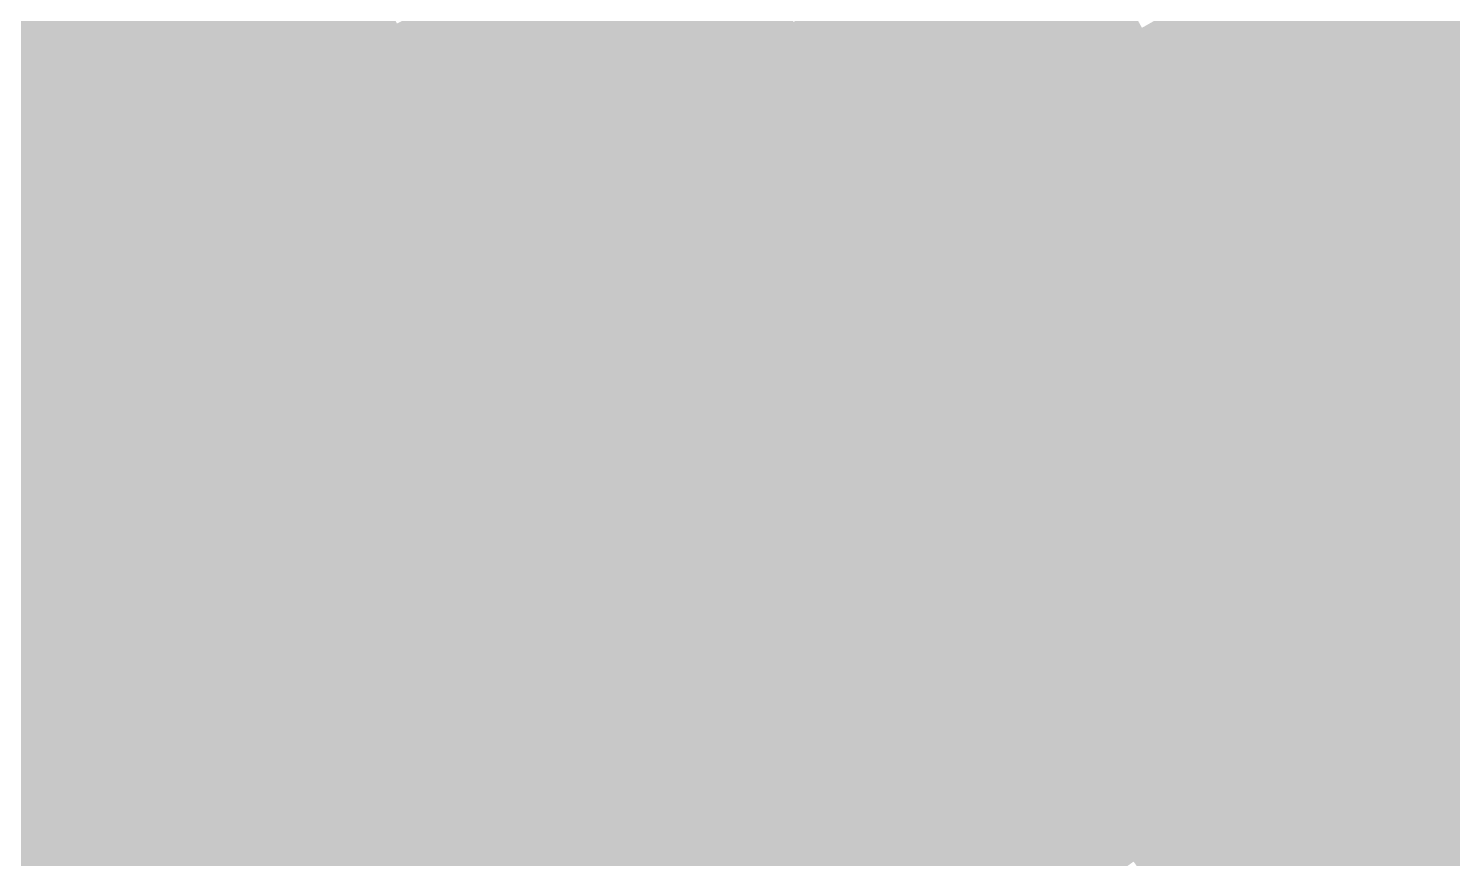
# Model space of a CAD drawing. Header units: inches. Extents: x -266 to 784, y -170 to 213.
# Drawn here: x -141.29 to -113.04, y -84.01 to -67.54 of the extents above; entities that cross this region are included whole.
import ezdxf

# ---------------------------------------------------------------- set-up
doc = ezdxf.new("R2010")
doc.units = ezdxf.units.IN
doc.header["$MEASUREMENT"] = 0

msp = doc.modelspace()

# ---------------------------------------------------------------- linework, layer by layer
at = {"color": 149, "true_color": 0x2a4254}
msp.add_solid([(-133.983645, -67.441699), (-134.876869, -67.891311), (-135.598394, -64.133264), (-136.502383, -64.560819)], dxfattribs=at)
at = {"color": 157, "true_color": 0x395872}
msp.add_solid([(-126.114741, -67.409733), (-126.996662, -67.88113), (-127.731075, -64.29442), (-128.624299, -64.744031)], dxfattribs=at)
at = {"color": 149, "true_color": 0x283e50}
msp.add_solid([(-134.876869, -67.891311), (-135.770094, -68.340922), (-136.502383, -64.560819), (-137.406373, -64.988374)], dxfattribs=at)
at = {"color": 147, "true_color": 0x456a8c}
msp.add_solid([(-119.201918, -67.527052), (-120.072005, -68.019951), (-120.823213, -64.581353), (-121.705134, -65.05275)], dxfattribs=at)
at = {"color": 155, "true_color": 0x527ba5}
msp.add_solid([(-112.362448, -67.347459), (-113.220177, -67.861562), (-113.981396, -64.569663), (-114.851483, -65.062561)], dxfattribs=at)
at = {"color": 167, "true_color": 0x36546e}
msp.add_solid([(-126.996662, -67.88113), (-127.878583, -68.352527), (-128.624299, -64.744031), (-129.517524, -65.193643)], dxfattribs=at)
at = {"color": 159, "true_color": 0x253b4c}
msp.add_solid([(-135.770094, -68.340922), (-136.663318, -68.790533), (-137.406373, -64.988374), (-138.310362, -65.415929)], dxfattribs=at)
at = {"color": 167, "true_color": 0x34516a}
msp.add_solid([(-127.878583, -68.352527), (-128.760505, -68.823924), (-129.517524, -65.193643), (-130.410748, -65.643254)], dxfattribs=at)
at = {"color": 157, "true_color": 0x436688}
msp.add_solid([(-120.072005, -68.019951), (-120.942092, -68.512849), (-121.705134, -65.05275), (-122.587056, -65.524146)], dxfattribs=at)
at = {"color": 155, "true_color": 0x5078a1}
msp.add_solid([(-113.220177, -67.861562), (-114.077905, -68.375665), (-114.851483, -65.062561), (-115.72157, -65.55546)], dxfattribs=at)
at = {"color": 159, "true_color": 0x233848}
msp.add_solid([(-136.663318, -68.790533), (-137.556542, -69.240145), (-138.310362, -65.415929), (-139.214351, -65.843484)], dxfattribs=at)
at = {"color": 157, "true_color": 0x416383}
msp.add_solid([(-120.942092, -68.512849), (-121.812179, -69.005747), (-122.587056, -65.524146), (-123.468977, -65.995543)], dxfattribs=at)
at = {"color": 139, "true_color": 0x324e65}
msp.add_solid([(-128.760505, -68.823924), (-129.642426, -69.29532), (-130.410748, -65.643254), (-131.303972, -66.092865)], dxfattribs=at)
at = {"color": 155, "true_color": 0x4e759d}
msp.add_solid([(-114.077905, -68.375665), (-114.935634, -68.889768), (-115.72157, -65.55546), (-116.591657, -66.048358)], dxfattribs=at)
at = {"color": 159, "true_color": 0x213443}
for points in [[(-137.556542, -69.240145), (-138.449767, -69.689756), (-139.214351, -65.843484), (-140.11834, -66.271039)], [(-135.815875, -72.595097), (-136.697796, -73.066494), (-137.556542, -69.240145), (-138.449767, -69.689756)]]:
    msp.add_solid(points, dxfattribs=at)
at = {"color": 139, "true_color": 0x304b61}
msp.add_solid([(-129.642426, -69.29532), (-130.524347, -69.766717), (-131.303972, -66.092865), (-132.197197, -66.542477)], dxfattribs=at)
at = {"color": 157, "true_color": 0x3f607f}
msp.add_solid([(-121.812179, -69.005747), (-122.682266, -69.498645), (-123.468977, -65.995543), (-124.350898, -66.46694)], dxfattribs=at)
at = {"color": 155, "true_color": 0x4c7299}
msp.add_solid([(-114.935634, -68.889768), (-115.793362, -69.40387), (-116.591657, -66.048358), (-117.461744, -66.541256)], dxfattribs=at)
at = {"color": 169, "true_color": 0x1f313f}
msp.add_solid([(-138.449767, -69.689756), (-139.342991, -70.139367), (-140.11834, -66.271039), (-141.02233, -66.698595)], dxfattribs=at)
at = {"color": 139, "true_color": 0x2e475d}
msp.add_solid([(-130.524347, -69.766717), (-131.406268, -70.238114), (-132.197197, -66.542477), (-133.090421, -66.992088)], dxfattribs=at)
at = {"color": 157, "true_color": 0x3d5d7b}
msp.add_solid([(-122.682266, -69.498645), (-123.552353, -69.991543), (-124.350898, -66.46694), (-125.23282, -66.938337)], dxfattribs=at)
at = {"color": 155, "true_color": 0x4a6e94}
msp.add_solid([(-115.793362, -69.40387), (-116.651091, -69.917973), (-117.461744, -66.541256), (-118.331831, -67.034154)], dxfattribs=at)
at = {"color": 169, "true_color": 0x1d2e3b}
msp.add_solid([(-139.342991, -70.139367), (-140.236215, -70.588979), (-141.02233, -66.698595), (-141.926319, -67.12615)], dxfattribs=at)
at = {"color": 157, "true_color": 0x3b5a76}
msp.add_solid([(-123.552353, -69.991543), (-124.42244, -70.484441), (-125.23282, -66.938337), (-126.114741, -67.409733)], dxfattribs=at)
at = {"color": 179, "true_color": 0x1b2a36}
for points in [[(-140.236215, -70.588979), (-141.12944, -71.03859), (-141.926319, -67.12615), (-142.830308, -67.553705)], [(-138.461639, -74.009288), (-139.34356, -74.480684), (-140.236215, -70.588979), (-141.12944, -71.03859)]]:
    msp.add_solid(points, dxfattribs=at)
at = {"color": 149, "true_color": 0x2c4459}
msp.add_solid([(-131.406268, -70.238114), (-132.28819, -70.709511), (-133.090421, -66.992088), (-133.983645, -67.441699)], dxfattribs=at)
at = {"color": 155, "true_color": 0x486b90}
msp.add_solid([(-116.651091, -69.917973), (-117.50882, -70.432076), (-118.331831, -67.034154), (-119.201918, -67.527052)], dxfattribs=at)
at = {"color": 149, "true_color": 0x2a4154}
msp.add_solid([(-132.28819, -70.709511), (-133.170111, -71.180907), (-133.983645, -67.441699), (-134.876869, -67.891311)], dxfattribs=at)
at = {"color": 167, "true_color": 0x395672}
msp.add_solid([(-124.42244, -70.484441), (-125.292527, -70.97734), (-126.114741, -67.409733), (-126.996662, -67.88113)], dxfattribs=at)
at = {"color": 155, "true_color": 0x5279a5}
msp.add_solid([(-110.675817, -70.084688), (-111.520671, -70.619686), (-112.362448, -67.347459), (-113.220177, -67.861562)], dxfattribs=at)
at = {"color": 250, "true_color": 0x192732}
msp.add_solid([(-141.12944, -71.03859), (-142.022664, -71.488201), (-142.830308, -67.553705), (-143.734298, -67.98126)], dxfattribs=at)
at = {"color": 147, "true_color": 0x45688c}
msp.add_solid([(-117.50882, -70.432076), (-118.366548, -70.946179), (-119.201918, -67.527052), (-120.072005, -68.019951)], dxfattribs=at)
at = {"color": 159, "true_color": 0x283d50}
msp.add_solid([(-133.170111, -71.180907), (-134.052032, -71.652304), (-134.876869, -67.891311), (-135.770094, -68.340922)], dxfattribs=at)
at = {"color": 167, "true_color": 0x36536e}
msp.add_solid([(-125.292527, -70.97734), (-126.162614, -71.470238), (-126.996662, -67.88113), (-127.878583, -68.352527)], dxfattribs=at)
at = {"color": 157, "true_color": 0x436588}
msp.add_solid([(-118.366548, -70.946179), (-119.224277, -71.460281), (-120.072005, -68.019951), (-120.942092, -68.512849)], dxfattribs=at)
at = {"color": 155, "true_color": 0x5076a1}
msp.add_solid([(-111.520671, -70.619686), (-112.365524, -71.154683), (-113.220177, -67.861562), (-114.077905, -68.375665)], dxfattribs=at)
at = {"color": 159, "true_color": 0x253a4c}
msp.add_solid([(-134.052032, -71.652304), (-134.933953, -72.123701), (-135.770094, -68.340922), (-136.663318, -68.790533)], dxfattribs=at)
at = {"color": 167, "true_color": 0x34506a}
msp.add_solid([(-126.162614, -71.470238), (-127.032701, -71.963136), (-127.878583, -68.352527), (-128.760505, -68.823924)], dxfattribs=at)
at = {"color": 157, "true_color": 0x416283}
msp.add_solid([(-119.224277, -71.460281), (-120.082005, -71.974384), (-120.942092, -68.512849), (-121.812179, -69.005747)], dxfattribs=at)
at = {"color": 155, "true_color": 0x4e739d}
msp.add_solid([(-112.365524, -71.154683), (-113.210378, -71.689681), (-114.077905, -68.375665), (-114.935634, -68.889768)], dxfattribs=at)
at = {"color": 159, "true_color": 0x233748}
msp.add_solid([(-134.933953, -72.123701), (-135.815875, -72.595097), (-136.663318, -68.790533), (-137.556542, -69.240145)], dxfattribs=at)
at = {"color": 139, "true_color": 0x324d65}
msp.add_solid([(-127.032701, -71.963136), (-127.902788, -72.456034), (-128.760505, -68.823924), (-129.642426, -69.29532)], dxfattribs=at)
at = {"color": 155, "true_color": 0x4c7099}
msp.add_solid([(-113.210378, -71.689681), (-114.055231, -72.224679), (-114.935634, -68.889768), (-115.793362, -69.40387)], dxfattribs=at)
at = {"color": 157, "true_color": 0x3f5e7f}
msp.add_solid([(-120.082005, -71.974384), (-120.939734, -72.488487), (-121.812179, -69.005747), (-122.682266, -69.498645)], dxfattribs=at)
at = {"color": 139, "true_color": 0x304961}
msp.add_solid([(-127.902788, -72.456034), (-128.772875, -72.948932), (-129.642426, -69.29532), (-130.524347, -69.766717)], dxfattribs=at)
at = {"color": 157, "true_color": 0x3d5b7b}
msp.add_solid([(-120.939734, -72.488487), (-121.797463, -73.00259), (-122.682266, -69.498645), (-123.552353, -69.991543)], dxfattribs=at)
at = {"color": 155, "true_color": 0x4a6d94}
msp.add_solid([(-114.055231, -72.224679), (-114.900085, -72.759676), (-115.793362, -69.40387), (-116.651091, -69.917973)], dxfattribs=at)
at = {"color": 169, "true_color": 0x1f303f}
for points in [[(-136.697796, -73.066494), (-137.579717, -73.537891), (-138.449767, -69.689756), (-139.342991, -70.139367)], [(-134.863484, -76.39922), (-135.733571, -76.892118), (-136.697796, -73.066494), (-137.579717, -73.537891)]]:
    msp.add_solid(points, dxfattribs=at)
at = {"color": 149, "true_color": 0x2e465d}
msp.add_solid([(-128.772875, -72.948932), (-129.642962, -73.441831), (-130.524347, -69.766717), (-131.406268, -70.238114)], dxfattribs=at)
at = {"color": 157, "true_color": 0x3b5876}
msp.add_solid([(-121.797463, -73.00259), (-122.655191, -73.516692), (-123.552353, -69.991543), (-124.42244, -70.484441)], dxfattribs=at)
at = {"color": 155, "true_color": 0x486a90}
msp.add_solid([(-114.900085, -72.759676), (-115.744938, -73.294674), (-116.651091, -69.917973), (-117.50882, -70.432076)], dxfattribs=at)
at = {"color": 169, "true_color": 0x1d2d3b}
msp.add_solid([(-137.579717, -73.537891), (-138.461639, -74.009288), (-139.342991, -70.139367), (-140.236215, -70.588979)], dxfattribs=at)
at = {"color": 149, "true_color": 0x2c4359}
msp.add_solid([(-129.642962, -73.441831), (-130.513049, -73.934729), (-131.406268, -70.238114), (-132.28819, -70.709511)], dxfattribs=at)
at = {"color": 167, "true_color": 0x395572}
msp.add_solid([(-122.655191, -73.516692), (-123.51292, -74.030795), (-124.42244, -70.484441), (-125.292527, -70.97734)], dxfattribs=at)
at = {"color": 157, "true_color": 0x45668c}
msp.add_solid([(-115.744938, -73.294674), (-116.589792, -73.829672), (-117.50882, -70.432076), (-118.366548, -70.946179)], dxfattribs=at)
at = {"color": 149, "true_color": 0x2a4054}
msp.add_solid([(-130.513049, -73.934729), (-131.383136, -74.427627), (-132.28819, -70.709511), (-133.170111, -71.180907)], dxfattribs=at)
at = {"color": 179, "true_color": 0x192632}
for points in [[(-139.34356, -74.480684), (-140.225481, -74.952081), (-141.12944, -71.03859), (-142.022664, -71.488201)], [(-137.473745, -77.877914), (-138.343832, -78.370813), (-139.34356, -74.480684), (-140.225481, -74.952081)]]:
    msp.add_solid(points, dxfattribs=at)
at = {"color": 159, "true_color": 0x283c50}
msp.add_solid([(-131.383136, -74.427627), (-132.253223, -74.920525), (-133.170111, -71.180907), (-134.052032, -71.652304)], dxfattribs=at)
at = {"color": 167, "true_color": 0x36526e}
msp.add_solid([(-123.51292, -74.030795), (-124.370648, -74.544898), (-125.292527, -70.97734), (-126.162614, -71.470238)], dxfattribs=at)
at = {"color": 157, "true_color": 0x436388}
msp.add_solid([(-116.589792, -73.829672), (-117.434646, -74.364669), (-118.366548, -70.946179), (-119.224277, -71.460281)], dxfattribs=at)
at = {"color": 155, "true_color": 0x4e719d}
msp.add_solid([(-110.585458, -73.890841), (-111.416928, -74.446411), (-112.365524, -71.154683), (-113.210378, -71.689681)], dxfattribs=at)
at = {"color": 167, "true_color": 0x344f6a}
msp.add_solid([(-124.370648, -74.544898), (-125.228377, -75.059001), (-126.162614, -71.470238), (-127.032701, -71.963136)], dxfattribs=at)
at = {"color": 157, "true_color": 0x416083}
msp.add_solid([(-117.434646, -74.364669), (-118.279499, -74.899667), (-119.224277, -71.460281), (-120.082005, -71.974384)], dxfattribs=at)
at = {"color": 250, "true_color": 0x16232e}
for points in [[(-140.225481, -74.952081), (-141.107402, -75.423478), (-142.022664, -71.488201), (-142.915888, -71.937813)], [(-138.343832, -78.370813), (-139.213919, -78.863711), (-140.225481, -74.952081), (-141.107402, -75.423478)]]:
    msp.add_solid(points, dxfattribs=at)
at = {"color": 159, "true_color": 0x25394c}
msp.add_solid([(-132.253223, -74.920525), (-133.12331, -75.413423), (-134.052032, -71.652304), (-134.933953, -72.123701)], dxfattribs=at)
at = {"color": 155, "true_color": 0x4c6e99}
msp.add_solid([(-111.416928, -74.446411), (-112.248398, -75.001981), (-113.210378, -71.689681), (-114.055231, -72.224679)], dxfattribs=at)
at = {"color": 250, "true_color": 0x14202a}
msp.add_solid([(-141.107402, -75.423478), (-141.989324, -75.894875), (-142.915888, -71.937813), (-143.809112, -72.387424)], dxfattribs=at)
at = {"color": 139, "true_color": 0x324b65}
msp.add_solid([(-125.228377, -75.059001), (-126.086106, -75.573103), (-127.032701, -71.963136), (-127.902788, -72.456034)], dxfattribs=at)
at = {"color": 157, "true_color": 0x3f5d7f}
msp.add_solid([(-118.279499, -74.899667), (-119.124353, -75.434664), (-120.082005, -71.974384), (-120.939734, -72.488487)], dxfattribs=at)
at = {"color": 159, "true_color": 0x233648}
msp.add_solid([(-133.12331, -75.413423), (-133.993397, -75.906322), (-134.933953, -72.123701), (-135.815875, -72.595097)], dxfattribs=at)
at = {"color": 155, "true_color": 0x4a6b94}
msp.add_solid([(-112.248398, -75.001981), (-113.079867, -75.557552), (-114.055231, -72.224679), (-114.900085, -72.759676)], dxfattribs=at)
at = {"color": 169, "true_color": 0x213343}
msp.add_solid([(-133.993397, -75.906322), (-134.863484, -76.39922), (-135.815875, -72.595097), (-136.697796, -73.066494)], dxfattribs=at)
at = {"color": 139, "true_color": 0x304861}
msp.add_solid([(-126.086106, -75.573103), (-126.943834, -76.087206), (-127.902788, -72.456034), (-128.772875, -72.948932)], dxfattribs=at)
at = {"color": 157, "true_color": 0x3d5a7b}
msp.add_solid([(-119.124353, -75.434664), (-119.969206, -75.969662), (-120.939734, -72.488487), (-121.797463, -73.00259)], dxfattribs=at)
at = {"color": 165, "true_color": 0x486890}
msp.add_solid([(-113.079867, -75.557552), (-113.911337, -76.113122), (-114.900085, -72.759676), (-115.744938, -73.294674)], dxfattribs=at)
at = {"color": 149, "true_color": 0x2e455d}
msp.add_solid([(-126.943834, -76.087206), (-127.801563, -76.601309), (-128.772875, -72.948932), (-129.642962, -73.441831)], dxfattribs=at)
at = {"color": 157, "true_color": 0x3b5776}
msp.add_solid([(-119.969206, -75.969662), (-120.81406, -76.50466), (-121.797463, -73.00259), (-122.655191, -73.516692)], dxfattribs=at)
at = {"color": 149, "true_color": 0x2c4259}
msp.add_solid([(-127.801563, -76.601309), (-128.659292, -77.115412), (-129.642962, -73.441831), (-130.513049, -73.934729)], dxfattribs=at)
at = {"color": 157, "true_color": 0x45658c}
msp.add_solid([(-113.911337, -76.113122), (-114.742807, -76.668692), (-115.744938, -73.294674), (-116.589792, -73.829672)], dxfattribs=at)
at = {"color": 169, "true_color": 0x1d2c3b}
for points in [[(-135.733571, -76.892118), (-136.603658, -77.385016), (-137.579717, -73.537891), (-138.461639, -74.009288)], [(-133.805663, -80.200028), (-134.663392, -80.714131), (-135.733571, -76.892118), (-136.603658, -77.385016)]]:
    msp.add_solid(points, dxfattribs=at)
at = {"color": 167, "true_color": 0x395472}
msp.add_solid([(-120.81406, -76.50466), (-121.658913, -77.039657), (-122.655191, -73.516692), (-123.51292, -74.030795)], dxfattribs=at)
at = {"color": 179, "true_color": 0x1b2936}
msp.add_solid([(-136.603658, -77.385016), (-137.473745, -77.877914), (-138.461639, -74.009288), (-139.34356, -74.480684)], dxfattribs=at)
at = {"color": 149, "true_color": 0x2a3f54}
msp.add_solid([(-128.659292, -77.115412), (-129.51702, -77.629514), (-130.513049, -73.934729), (-131.383136, -74.427627)], dxfattribs=at)
at = {"color": 157, "true_color": 0x436288}
msp.add_solid([(-114.742807, -76.668692), (-115.574276, -77.224262), (-116.589792, -73.829672), (-117.434646, -74.364669)], dxfattribs=at)
at = {"color": 167, "true_color": 0x36506e}
msp.add_solid([(-121.658913, -77.039657), (-122.503767, -77.574655), (-123.51292, -74.030795), (-124.370648, -74.544898)], dxfattribs=at)
at = {"color": 159, "true_color": 0x283b50}
for points in [[(-129.51702, -77.629514), (-130.374749, -78.143617), (-131.383136, -74.427627), (-132.253223, -74.920525)], [(-127.572888, -80.784641), (-128.417742, -81.319638), (-129.51702, -77.629514), (-130.374749, -78.143617)]]:
    msp.add_solid(points, dxfattribs=at)
at = {"color": 167, "true_color": 0x344d6a}
msp.add_solid([(-122.503767, -77.574655), (-123.348621, -78.109652), (-124.370648, -74.544898), (-125.228377, -75.059001)], dxfattribs=at)
at = {"color": 157, "true_color": 0x415f83}
msp.add_solid([(-115.574276, -77.224262), (-116.405746, -77.779833), (-117.434646, -74.364669), (-118.279499, -74.899667)], dxfattribs=at)
at = {"color": 159, "true_color": 0x25384c}
msp.add_solid([(-130.374749, -78.143617), (-131.232477, -78.65772), (-132.253223, -74.920525), (-133.12331, -75.413423)], dxfattribs=at)
at = {"color": 139, "true_color": 0x324a65}
msp.add_solid([(-123.348621, -78.109652), (-124.193474, -78.64465), (-125.228377, -75.059001), (-126.086106, -75.573103)], dxfattribs=at)
at = {"color": 157, "true_color": 0x3f5b7f}
msp.add_solid([(-116.405746, -77.779833), (-117.237215, -78.335403), (-118.279499, -74.899667), (-119.124353, -75.434664)], dxfattribs=at)
at = {"color": 155, "true_color": 0x4a6994}
msp.add_solid([(-110.37395, -77.734106), (-111.191535, -78.309914), (-112.248398, -75.001981), (-113.079867, -75.557552)], dxfattribs=at)
at = {"color": 250, "true_color": 0x141f2a}
for points in [[(-139.213919, -78.863711), (-140.084006, -79.356609), (-141.107402, -75.423478), (-141.989324, -75.894875)], [(-137.236578, -82.256439), (-138.094306, -82.770542), (-139.213919, -78.863711), (-140.084006, -79.356609)]]:
    msp.add_solid(points, dxfattribs=at)
at = {"color": 159, "true_color": 0x233548}
msp.add_solid([(-131.232477, -78.65772), (-132.090206, -79.171823), (-133.12331, -75.413423), (-133.993397, -75.906322)], dxfattribs=at)
at = {"color": 139, "true_color": 0x304761}
msp.add_solid([(-124.193474, -78.64465), (-125.038328, -79.179648), (-126.086106, -75.573103), (-126.943834, -76.087206)], dxfattribs=at)
at = {"color": 157, "true_color": 0x3d587b}
msp.add_solid([(-117.237215, -78.335403), (-118.068685, -78.890973), (-119.124353, -75.434664), (-119.969206, -75.969662)], dxfattribs=at)
at = {"color": 165, "true_color": 0x486690}
msp.add_solid([(-111.191535, -78.309914), (-112.009119, -78.885722), (-113.079867, -75.557552), (-113.911337, -76.113122)], dxfattribs=at)
at = {"color": 250, "true_color": 0x121c25}
for points in [[(-140.084006, -79.356609), (-140.954093, -79.849507), (-141.989324, -75.894875), (-142.871245, -76.366271)], [(-138.094306, -82.770542), (-138.952035, -83.284645), (-140.084006, -79.356609), (-140.954093, -79.849507)]]:
    msp.add_solid(points, dxfattribs=at)
at = {"color": 169, "true_color": 0x213243}
msp.add_solid([(-132.090206, -79.171823), (-132.947935, -79.685925), (-133.993397, -75.906322), (-134.863484, -76.39922)], dxfattribs=at)
at = {"color": 167, "true_color": 0x3b5576}
msp.add_solid([(-118.068685, -78.890973), (-118.900155, -79.446543), (-119.969206, -75.969662), (-120.81406, -76.50466)], dxfattribs=at)
at = {"color": 149, "true_color": 0x2e445d}
msp.add_solid([(-125.038328, -79.179648), (-125.883181, -79.714645), (-126.943834, -76.087206), (-127.801563, -76.601309)], dxfattribs=at)
at = {"color": 157, "true_color": 0x45638c}
msp.add_solid([(-112.009119, -78.885722), (-112.826704, -79.46153), (-113.911337, -76.113122), (-114.742807, -76.668692)], dxfattribs=at)
at = {"color": 168, "true_color": 0x101921}
msp.add_solid([(-140.954093, -79.849507), (-141.82418, -80.342405), (-142.871245, -76.366271), (-143.753166, -76.837668)], dxfattribs=at)
at = {"color": 169, "true_color": 0x1f2f3f}
msp.add_solid([(-132.947935, -79.685925), (-133.805663, -80.200028), (-134.863484, -76.39922), (-135.733571, -76.892118)], dxfattribs=at)
at = {"color": 167, "true_color": 0x395272}
msp.add_solid([(-118.900155, -79.446543), (-119.731624, -80.002114), (-120.81406, -76.50466), (-121.658913, -77.039657)], dxfattribs=at)
at = {"color": 149, "true_color": 0x2c4159}
msp.add_solid([(-125.883181, -79.714645), (-126.728035, -80.249643), (-127.801563, -76.601309), (-128.659292, -77.115412)], dxfattribs=at)
at = {"color": 157, "true_color": 0x436088}
msp.add_solid([(-112.826704, -79.46153), (-113.644289, -80.037339), (-114.742807, -76.668692), (-115.574276, -77.224262)], dxfattribs=at)
at = {"color": 149, "true_color": 0x2a3e54}
msp.add_solid([(-126.728035, -80.249643), (-127.572888, -80.784641), (-128.659292, -77.115412), (-129.51702, -77.629514)], dxfattribs=at)
at = {"color": 167, "true_color": 0x364f6e}
msp.add_solid([(-119.731624, -80.002114), (-120.563094, -80.557684), (-121.658913, -77.039657), (-122.503767, -77.574655)], dxfattribs=at)
at = {"color": 179, "true_color": 0x1b2836}
for points in [[(-134.663392, -80.714131), (-135.52112, -81.228234), (-136.603658, -77.385016), (-137.473745, -77.877914)], [(-132.64201, -83.994626), (-133.486863, -84.529624), (-134.663392, -80.714131), (-135.52112, -81.228234)]]:
    msp.add_solid(points, dxfattribs=at)
at = {"color": 157, "true_color": 0x415d83}
msp.add_solid([(-113.644289, -80.037339), (-114.461874, -80.613147), (-115.574276, -77.224262), (-116.405746, -77.779833)], dxfattribs=at)
at = {"color": 167, "true_color": 0x344c6a}
msp.add_solid([(-120.563094, -80.557684), (-121.394563, -81.113254), (-122.503767, -77.574655), (-123.348621, -78.109652)], dxfattribs=at)
at = {"color": 179, "true_color": 0x192532}
for points in [[(-135.52112, -81.228234), (-136.378849, -81.742336), (-137.473745, -77.877914), (-138.343832, -78.370813)], [(-133.486863, -84.529624), (-134.331717, -85.064622), (-135.52112, -81.228234), (-136.378849, -81.742336)]]:
    msp.add_solid(points, dxfattribs=at)
at = {"color": 157, "true_color": 0x3f5a7f}
msp.add_solid([(-114.461874, -80.613147), (-115.279459, -81.188955), (-116.405746, -77.779833), (-117.237215, -78.335403)], dxfattribs=at)
at = {"color": 159, "true_color": 0x25374c}
msp.add_solid([(-128.417742, -81.319638), (-129.262595, -81.854636), (-130.374749, -78.143617), (-131.232477, -78.65772)], dxfattribs=at)
at = {"color": 139, "true_color": 0x324965}
msp.add_solid([(-121.394563, -81.113254), (-122.226033, -81.668824), (-123.348621, -78.109652), (-124.193474, -78.64465)], dxfattribs=at)
at = {"color": 250, "true_color": 0x16222e}
msp.add_solid([(-136.378849, -81.742336), (-137.236578, -82.256439), (-138.343832, -78.370813), (-139.213919, -78.863711)], dxfattribs=at)
at = {"color": 157, "true_color": 0x3d577b}
msp.add_solid([(-115.279459, -81.188955), (-116.097043, -81.764763), (-117.237215, -78.335403), (-118.068685, -78.890973)], dxfattribs=at)
at = {"color": 159, "true_color": 0x233448}
msp.add_solid([(-129.262595, -81.854636), (-130.107449, -82.389633), (-131.232477, -78.65772), (-132.090206, -79.171823)], dxfattribs=at)
at = {"color": 149, "true_color": 0x304661}
msp.add_solid([(-122.226033, -81.668824), (-123.057503, -82.224394), (-124.193474, -78.64465), (-125.038328, -79.179648)], dxfattribs=at)
at = {"color": 167, "true_color": 0x3b5476}
msp.add_solid([(-116.097043, -81.764763), (-116.914628, -82.340571), (-118.068685, -78.890973), (-118.900155, -79.446543)], dxfattribs=at)
at = {"color": 169, "true_color": 0x213143}
msp.add_solid([(-130.107449, -82.389633), (-130.952303, -82.924631), (-132.090206, -79.171823), (-132.947935, -79.685925)], dxfattribs=at)
at = {"color": 149, "true_color": 0x2e435d}
msp.add_solid([(-123.057503, -82.224394), (-123.888972, -82.779965), (-125.038328, -79.179648), (-125.883181, -79.714645)], dxfattribs=at)
at = {"color": 167, "true_color": 0x395172}
msp.add_solid([(-116.914628, -82.340571), (-117.732213, -82.91638), (-118.900155, -79.446543), (-119.731624, -80.002114)], dxfattribs=at)
at = {"color": 157, "true_color": 0x435e88}
msp.add_solid([(-110.842639, -82.206504), (-111.645847, -82.802203), (-112.826704, -79.46153), (-113.644289, -80.037339)], dxfattribs=at)
at = {"color": 168, "true_color": 0x101821}
for points in [[(-138.952035, -83.284645), (-139.809763, -83.798747), (-140.954093, -79.849507), (-141.82418, -80.342405)], [(-136.866278, -86.669614), (-137.711131, -87.204612), (-138.952035, -83.284645), (-139.809763, -83.798747)]]:
    msp.add_solid(points, dxfattribs=at)
at = {"color": 169, "true_color": 0x1f2e3f}
msp.add_solid([(-130.952303, -82.924631), (-131.797156, -83.459629), (-132.947935, -79.685925), (-133.805663, -80.200028)], dxfattribs=at)
at = {"color": 149, "true_color": 0x2c4059}
msp.add_solid([(-123.888972, -82.779965), (-124.720442, -83.335535), (-125.883181, -79.714645), (-126.728035, -80.249643)], dxfattribs=at)
at = {"color": 169, "true_color": 0x1d2b3b}
msp.add_solid([(-131.797156, -83.459629), (-132.64201, -83.994626), (-133.805663, -80.200028), (-134.663392, -80.714131)], dxfattribs=at)
at = {"color": 167, "true_color": 0x364e6e}
msp.add_solid([(-117.732213, -82.91638), (-118.549798, -83.492188), (-119.731624, -80.002114), (-120.563094, -80.557684)], dxfattribs=at)
at = {"color": 157, "true_color": 0x415b83}
msp.add_solid([(-111.645847, -82.802203), (-112.449054, -83.397903), (-113.644289, -80.037339), (-114.461874, -80.613147)], dxfattribs=at)
at = {"color": 168, "true_color": 0x0e151d}
for points in [[(-139.809763, -83.798747), (-140.667492, -84.31285), (-141.82418, -80.342405), (-142.694267, -80.835304)], [(-137.711131, -87.204612), (-138.555985, -87.73961), (-139.809763, -83.798747), (-140.667492, -84.31285)]]:
    msp.add_solid(points, dxfattribs=at)
at = {"color": 159, "true_color": 0x2a3d54}
msp.add_solid([(-124.720442, -83.335535), (-125.551911, -83.891105), (-126.728035, -80.249643), (-127.572888, -80.784641)], dxfattribs=at)
at = {"color": 159, "true_color": 0x283a50}
msp.add_solid([(-125.551911, -83.891105), (-126.383381, -84.446675), (-127.572888, -80.784641), (-128.417742, -81.319638)], dxfattribs=at)
at = {"color": 167, "true_color": 0x344b6a}
msp.add_solid([(-118.549798, -83.492188), (-119.367383, -84.067996), (-120.563094, -80.557684), (-121.394563, -81.113254)], dxfattribs=at)
at = {"color": 157, "true_color": 0x3f597f}
msp.add_solid([(-112.449054, -83.397903), (-113.252262, -83.993602), (-114.461874, -80.613147), (-115.279459, -81.188955)], dxfattribs=at)
at = {"color": 168, "true_color": 0x0c1219}
msp.add_solid([(-140.667492, -84.31285), (-141.525221, -84.826953), (-142.694267, -80.835304), (-143.564354, -81.328202)], dxfattribs=at)
at = {"color": 159, "true_color": 0x25364c}
msp.add_solid([(-126.383381, -84.446675), (-127.214851, -85.002246), (-128.417742, -81.319638), (-129.262595, -81.854636)], dxfattribs=at)
at = {"color": 139, "true_color": 0x324865}
msp.add_solid([(-119.367383, -84.067996), (-120.184968, -84.643804), (-121.394563, -81.113254), (-122.226033, -81.668824)], dxfattribs=at)
at = {"color": 167, "true_color": 0x3d567b}
msp.add_solid([(-113.252262, -83.993602), (-114.055469, -84.589301), (-115.279459, -81.188955), (-116.097043, -81.764763)], dxfattribs=at)
at = {"color": 179, "true_color": 0x16212e}
msp.add_solid([(-134.331717, -85.064622), (-135.17657, -85.599619), (-136.378849, -81.742336), (-137.236578, -82.256439)], dxfattribs=at)
at = {"color": 169, "true_color": 0x233348}
msp.add_solid([(-127.214851, -85.002246), (-128.04632, -85.557816), (-129.262595, -81.854636), (-130.107449, -82.389633)], dxfattribs=at)
at = {"color": 149, "true_color": 0x304561}
msp.add_solid([(-120.184968, -84.643804), (-121.002552, -85.219612), (-122.226033, -81.668824), (-123.057503, -82.224394)], dxfattribs=at)
at = {"color": 167, "true_color": 0x3b5376}
msp.add_solid([(-114.055469, -84.589301), (-114.858677, -85.185001), (-116.097043, -81.764763), (-116.914628, -82.340571)], dxfattribs=at)
at = {"color": 250, "true_color": 0x141e2a}
msp.add_solid([(-135.17657, -85.599619), (-136.021424, -86.134617), (-137.236578, -82.256439), (-138.094306, -82.770542)], dxfattribs=at)
at = {"color": 169, "true_color": 0x213043}
msp.add_solid([(-128.04632, -85.557816), (-128.87779, -86.113386), (-130.107449, -82.389633), (-130.952303, -82.924631)], dxfattribs=at)
at = {"color": 149, "true_color": 0x2e425d}
msp.add_solid([(-121.002552, -85.219612), (-121.820137, -85.795421), (-123.057503, -82.224394), (-123.888972, -82.779965)], dxfattribs=at)
at = {"color": 167, "true_color": 0x395072}
msp.add_solid([(-114.858677, -85.185001), (-115.661885, -85.7807), (-116.914628, -82.340571), (-117.732213, -82.91638)], dxfattribs=at)
at = {"color": 250, "true_color": 0x121b25}
msp.add_solid([(-136.021424, -86.134617), (-136.866278, -86.669614), (-138.094306, -82.770542), (-138.952035, -83.284645)], dxfattribs=at)
at = {"color": 149, "true_color": 0x2c3f59}
msp.add_solid([(-121.820137, -85.795421), (-122.637722, -86.371229), (-123.888972, -82.779965), (-124.720442, -83.335535)], dxfattribs=at)
at = {"color": 169, "true_color": 0x1f2d3f}
msp.add_solid([(-128.87779, -86.113386), (-129.70926, -86.668956), (-130.952303, -82.924631), (-131.797156, -83.459629)], dxfattribs=at)
at = {"color": 167, "true_color": 0x364d6e}
msp.add_solid([(-115.661885, -85.7807), (-116.465092, -86.376399), (-117.732213, -82.91638), (-118.549798, -83.492188)], dxfattribs=at)
at = {"color": 159, "true_color": 0x2a3c54}
msp.add_solid([(-122.637722, -86.371229), (-123.455307, -86.947037), (-124.720442, -83.335535), (-125.551911, -83.891105)], dxfattribs=at)
at = {"color": 179, "true_color": 0x1d2a3b}
msp.add_solid([(-129.70926, -86.668956), (-130.540729, -87.224527), (-131.797156, -83.459629), (-132.64201, -83.994626)], dxfattribs=at)
at = {"color": 167, "true_color": 0x344a6a}
msp.add_solid([(-116.465092, -86.376399), (-117.2683, -86.972098), (-118.549798, -83.492188), (-119.367383, -84.067996)], dxfattribs=at)
at = {"color": 157, "true_color": 0x3f577f}
msp.add_solid([(-110.3685, -86.132423), (-111.156846, -86.747654), (-112.449054, -83.397903), (-113.252262, -83.993602)], dxfattribs=at)
at = {"color": 159, "true_color": 0x283950}
msp.add_solid([(-123.455307, -86.947037), (-124.272892, -87.522845), (-125.551911, -83.891105), (-126.383381, -84.446675)], dxfattribs=at)
at = {"color": 179, "true_color": 0x1b2736}
msp.add_solid([(-130.540729, -87.224527), (-131.372199, -87.780097), (-132.64201, -83.994626), (-133.486863, -84.529624)], dxfattribs=at)
at = {"color": 167, "true_color": 0x3d547b}
msp.add_solid([(-111.156846, -86.747654), (-111.945193, -87.362886), (-113.252262, -83.993602), (-114.055469, -84.589301)], dxfattribs=at)

doc.saveas('drawing.dxf')
